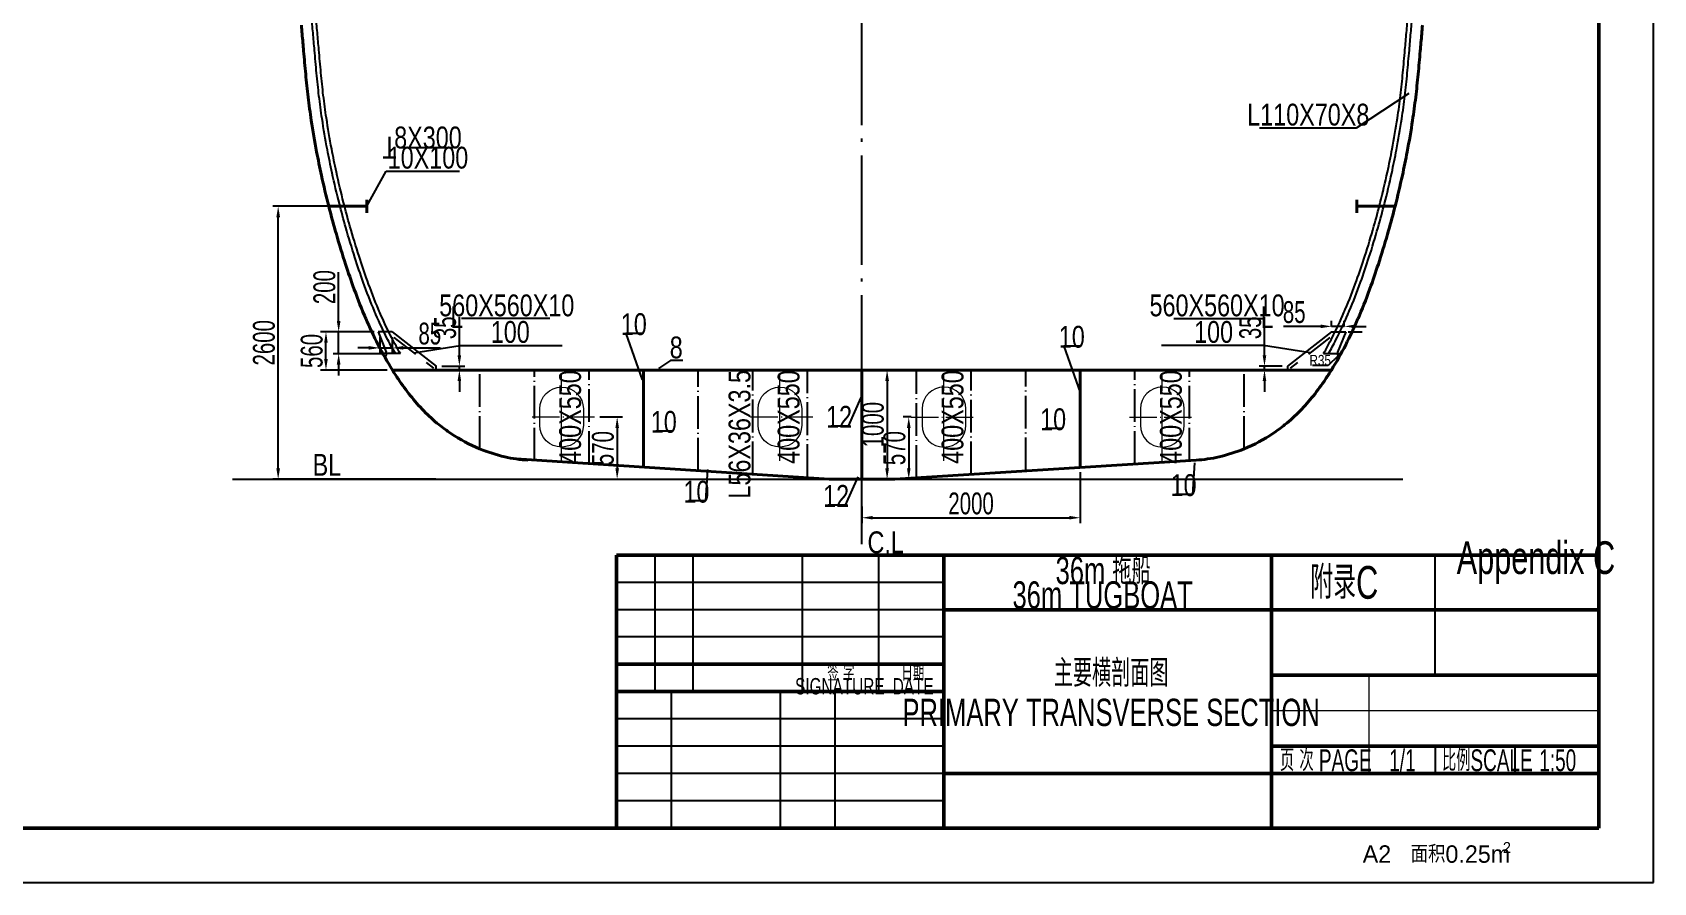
# Model space of a CAD drawing. Extents: x -498116 to -468416, y -194449 to -173449.
# Drawn here: x -483266 to -468416, y -194449 to -186661 of the extents above; entities that cross this region are included whole.
import ezdxf
from ezdxf.enums import TextEntityAlignment as Align

# ---------------------------------------------------------------- set-up
doc = ezdxf.new("R2010")
doc.units = 0
doc.header["$LTSCALE"] = 500
doc.header["$MEASUREMENT"] = 0
doc.header["$PDMODE"] = 3
doc.linetypes.add('点划线 ____ _ ____ _ ____ _ ____ _ ____ _ ____', pattern=[2.56, 2, -0.25, 0.06, -0.25])
doc.linetypes.add('虚线 __ __ __ __ __ __ __ __ __ __ __ __ __ _', pattern=[0.75, 0.5, -0.25])
doc.layers.get('0').update_dxf_attribs({"linetype": 'CONTINUOUS'})
doc.layers.get('Defpoints').update_dxf_attribs({"linetype": 'CONTINUOUS'})
for name, color, linetype in [('00', 7, 'CONTINUOUS'), ('图框', 3, 'CONTINUOUS'), ('点划线', 5, '点划线 ____ _ ____ _ ____ _ ____ _ ____ _ ____')]:
    doc.layers.add(name, color=color, linetype=linetype)
doc.styles.get("Standard").update_dxf_attribs({"font": 'romans.shx', "width": 1.2, "height": 150, "bigfont": 'gbcbig.shx'})
doc.styles.add('中英混排2', font='romany.shx', dxfattribs={"width": 0.7, "height": 200, "bigfont": 'hztxt.shx'})
doc.dimstyles.new('1111111', dxfattribs={"dimtxt": 75, "dimasz": 100, "dimexe": 50, "dimexo": 50, "dimgap": 30, "dimtad": 1, "dimdec": 0, "dimdsep": 46, "dimtxsty": 'Standard', "dimcen": 2.5, "dimadec": 0, "dimazin": 0, "dimtfac": 1, "dimtdec": 0, "dimtmove": 0, "dimatfit": 3, "dimfxl": 1, "dimarcsym": 0})

# ---------------------------------------------------------------- blocks, each defined once
blk = doc.blocks.new('A2')
at = {"layer": '图框'}
for p, q in [((0, 0), (0, 420)), ((-594, 0), (0, 0))]:
    blk.add_line(p, q, dxfattribs=at)
at = {"layer": '图框', "color": 15, "lineweight": 50}
for p, q in [((-10, 10), (-10, 410)), ((-569, 10), (-10, 10))]:
    blk.add_line(p, q, dxfattribs=at)
at = {"layer": '图框', "color": 4, "style": '中英混排2'}
for s, height, p in [('A2   面积0.25m', 3.1911, (-53.29, 3.63)), ('2', 2, (-27.62, 5.42))]:
    blk.add_text(s, height=height, dxfattribs=at).set_placement(p)
blk = doc.blocks.new('*D564')
at = {"color": 0, "lineweight": -2, "transparency": 16777216}
for p, q in [((-480498, -188254), (-481065, -188254)), ((-481015, -190654), (-481015, -188354)), ((-479571, -190754), (-481065, -190754))]:
    blk.add_line(p, q, dxfattribs=at)
at = {"color": 0, "lineweight": -3, "transparency": 16777216}
for points in [[(-481032, -188354), (-480998, -188354), (-481015, -188254)], [(-481032, -190654), (-480998, -190654), (-481015, -190754)]]:
    blk.add_solid(points, dxfattribs=at)
at = {"layer": 'Defpoints', "color": 0, "lineweight": -3, "transparency": 16777216}
for p in [(-481015, -188254), (-480448, -188254), (-479521, -190754)]:
    blk.add_point(p, dxfattribs=at)
at = {"color": 0, "transparency": 16777216, "insert": (-481145, -189504), "char_height": 200, "attachment_point": 5, "rotation": 90, "style": '中英混排2'}
blk.add_mtext('2600', dxfattribs=at)
blk = doc.blocks.new('*D583')
at = {"color": 0, "lineweight": -2, "transparency": 16777216}
for p, q in [((-473668, -190688), (-473668, -191157)), ((-475668, -191005), (-475668, -191157)), ((-475568, -191107), (-473768, -191107))]:
    blk.add_line(p, q, dxfattribs=at)
at = {"color": 0, "lineweight": -3, "transparency": 16777216}
for points in [[(-475568, -191090), (-475568, -191123), (-475668, -191107)], [(-473768, -191090), (-473768, -191123), (-473668, -191107)]]:
    blk.add_solid(points, dxfattribs=at)
at = {"layer": 'Defpoints', "color": 0, "lineweight": -3, "transparency": 16777216}
for p in [(-473668, -190638), (-475668, -190955), (-473668, -191107)]:
    blk.add_point(p, dxfattribs=at)
at = {"color": 0, "transparency": 16777216, "insert": (-474668, -190977), "char_height": 200, "attachment_point": 5, "style": '中英混排2'}
blk.add_mtext('2000', dxfattribs=at)
blk = doc.blocks.new('*D584')
at = {"color": 0, "lineweight": -2, "transparency": 16777216}
for p, q in [((-480245, -189404), (-480627, -189404)), ((-480577, -189654), (-480577, -189504)), ((-480018, -189754), (-480627, -189754))]:
    blk.add_line(p, q, dxfattribs=at)
at = {"color": 0, "lineweight": -3, "transparency": 16777216}
for points in [[(-480594, -189504), (-480561, -189504), (-480577, -189404)], [(-480594, -189654), (-480561, -189654), (-480577, -189754)]]:
    blk.add_solid(points, dxfattribs=at)
at = {"layer": 'Defpoints', "color": 0, "lineweight": -3, "transparency": 16777216}
for p in [(-480577, -189404), (-480195, -189404), (-479968, -189754)]:
    blk.add_point(p, dxfattribs=at)
at = {"color": 0, "transparency": 16777216, "insert": (-480707, -189579), "char_height": 200, "attachment_point": 5, "rotation": 90, "style": '中英混排2'}
blk.add_mtext('560', dxfattribs=at)
blk = doc.blocks.new('*D590')
at = {"color": 0, "lineweight": -2, "transparency": 16777216}
for p, q in [((-480085, -189454), (-480085, -189601)), ((-479970, -189454), (-479970, -189601)), ((-480185, -189551), (-480285, -189551)), ((-480085, -189551), (-479970, -189551)), ((-479870, -189551), (-479528, -189551))]:
    blk.add_line(p, q, dxfattribs=at)
at = {"color": 0, "lineweight": -3, "transparency": 16777216}
for points in [[(-480185, -189534), (-480185, -189567), (-480085, -189551)], [(-479870, -189534), (-479870, -189567), (-479970, -189551)]]:
    blk.add_solid(points, dxfattribs=at)
at = {"layer": 'Defpoints', "color": 0, "lineweight": -3, "transparency": 16777216}
for p in [(-480085, -189404), (-479970, -189404), (-479970, -189551)]:
    blk.add_point(p, dxfattribs=at)
at = {"color": 0, "transparency": 16777216, "insert": (-479626, -189421), "char_height": 200, "attachment_point": 5, "style": '中英混排2'}
blk.add_mtext('85', dxfattribs=at)
blk = doc.blocks.new('*D591')
at = {"color": 0, "lineweight": -2, "transparency": 16777216}
for p, q in [((-479355, -189619), (-479355, -189269)), ((-479517, -189719), (-479305, -189719)), ((-479506, -189754), (-479305, -189754)), ((-479355, -189754), (-479355, -189719)), ((-479355, -189854), (-479355, -189954))]:
    blk.add_line(p, q, dxfattribs=at)
at = {"color": 0, "lineweight": -3, "transparency": 16777216}
for points in [[(-479372, -189619), (-479339, -189619), (-479355, -189719)], [(-479372, -189854), (-479339, -189854), (-479355, -189754)]]:
    blk.add_solid(points, dxfattribs=at)
at = {"layer": 'Defpoints', "color": 0, "lineweight": -3, "transparency": 16777216}
for p in [(-479567, -189719), (-479556, -189754), (-479355, -189719)]:
    blk.add_point(p, dxfattribs=at)
at = {"color": 0, "transparency": 16777216, "insert": (-479485, -189367), "char_height": 200, "attachment_point": 5, "rotation": 90, "style": '中英混排2'}
blk.add_mtext('35', dxfattribs=at)
blk = doc.blocks.new('1')
at = {"color": 7}
for p, q in [((-486771, -220512), (-486863, -220598)), ((-486863, -220598), (-487004, -220598))]:
    blk.add_line(p, q, dxfattribs=at)
blk.add_solid([(-486813, -220540), (-486801, -220552), (-486771, -220512)], dxfattribs=at)
at = {"layer": '图框', "color": 3, "style": '中英混排2', "width": 0.8}
blk.add_text('R35', height=100, dxfattribs=at).set_placement((-486935, -220552, 0), align=Align.MIDDLE_CENTER)
blk = doc.blocks.new('*D601')
at = {"color": 0, "lineweight": -2, "transparency": 16777216}
for p, q in [((-480461, -189304), (-480461, -188856)), ((-480135, -189404), (-480511, -189404)), ((-480461, -189604), (-480461, -189404)), ((-480057, -189604), (-480511, -189604)), ((-480461, -189704), (-480461, -189804))]:
    blk.add_line(p, q, dxfattribs=at)
at = {"color": 0, "lineweight": -3, "transparency": 16777216}
for points in [[(-480478, -189304), (-480444, -189304), (-480461, -189404)], [(-480478, -189704), (-480444, -189704), (-480461, -189604)]]:
    blk.add_solid(points, dxfattribs=at)
at = {"layer": 'Defpoints', "color": 0, "lineweight": -3, "transparency": 16777216}
for p in [(-480085, -189404), (-480461, -189604), (-480007, -189604)]:
    blk.add_point(p, dxfattribs=at)
at = {"color": 0, "transparency": 16777216, "insert": (-480591, -188994), "char_height": 200, "attachment_point": 5, "rotation": 90, "style": '中英混排2'}
blk.add_mtext('200', dxfattribs=at)
blk = doc.blocks.new('*D605')
at = {"color": 0, "lineweight": -2, "transparency": 16777216}
for p, q in [((-475618, -189754), (-475387, -189754)), ((-475437, -189854), (-475437, -190654)), ((-475618, -190754), (-475387, -190754))]:
    blk.add_line(p, q, dxfattribs=at)
at = {"color": 0, "lineweight": -3, "transparency": 16777216}
for points in [[(-475454, -189854), (-475420, -189854), (-475437, -189754)], [(-475454, -190654), (-475420, -190654), (-475437, -190754)]]:
    blk.add_solid(points, dxfattribs=at)
at = {"layer": 'Defpoints', "color": 0, "lineweight": -3, "transparency": 16777216}
for p in [(-475668, -189754), (-475668, -190754), (-475437, -190754)]:
    blk.add_point(p, dxfattribs=at)
at = {"color": 0, "lineweight": -3, "transparency": 16777216, "insert": (-475567, -190254), "char_height": 200, "attachment_point": 5, "rotation": 90, "style": '中英混排2'}
blk.add_mtext('1000', dxfattribs=at)
blk = doc.blocks.new('*D606')
at = {"color": 0, "lineweight": -2, "transparency": 16777216}
for p, q in [((-475218, -190184), (-475289, -190184)), ((-475239, -190284), (-475239, -190654)), ((-475218, -190754), (-475289, -190754))]:
    blk.add_line(p, q, dxfattribs=at)
at = {"color": 0, "lineweight": -3, "transparency": 16777216}
for points in [[(-475255, -190284), (-475222, -190284), (-475239, -190184)], [(-475255, -190654), (-475222, -190654), (-475239, -190754)]]:
    blk.add_solid(points, dxfattribs=at)
at = {"layer": 'Defpoints', "color": 0, "lineweight": -3, "transparency": 16777216}
for p in [(-475168, -190184), (-475239, -190754), (-475168, -190754)]:
    blk.add_point(p, dxfattribs=at)
at = {"color": 0, "lineweight": -3, "transparency": 16777216, "insert": (-475369, -190469), "char_height": 200, "attachment_point": 5, "rotation": 90, "style": '中英混排2'}
blk.add_mtext('570', dxfattribs=at)
blk = doc.blocks.new('*D607')
at = {"color": 0, "lineweight": -2, "transparency": 16777216}
for p, q in [((-478068, -190184), (-477860, -190184)), ((-477910, -190284), (-477910, -190654)), ((-478068, -190754), (-477860, -190754))]:
    blk.add_line(p, q, dxfattribs=at)
at = {"color": 0, "lineweight": -3, "transparency": 16777216}
for points in [[(-477926, -190284), (-477893, -190284), (-477910, -190184)], [(-477926, -190654), (-477893, -190654), (-477910, -190754)]]:
    blk.add_solid(points, dxfattribs=at)
at = {"layer": 'Defpoints', "color": 0, "lineweight": -3, "transparency": 16777216}
for p in [(-478118, -190184), (-478118, -190754), (-477910, -190754)]:
    blk.add_point(p, dxfattribs=at)
at = {"color": 0, "lineweight": -3, "transparency": 16777216, "insert": (-478040, -190469), "char_height": 200, "attachment_point": 5, "rotation": 90, "style": '中英混排2'}
blk.add_mtext('570', dxfattribs=at)
blk = doc.blocks.new('*D608')
at = {"color": 0, "lineweight": -2, "transparency": 16777216}
for p, q in [((-471365, -189354), (-471365, -189304)), ((-471250, -189354), (-471250, -189304)), ((-471465, -189354), (-471806, -189354)), ((-471250, -189354), (-471365, -189354)), ((-471150, -189354), (-471050, -189354))]:
    blk.add_line(p, q, dxfattribs=at)
at = {"color": 0, "lineweight": -3, "transparency": 16777216}
for points in [[(-471465, -189337), (-471465, -189370), (-471365, -189354)], [(-471150, -189337), (-471150, -189370), (-471250, -189354)]]:
    blk.add_solid(points, dxfattribs=at)
at = {"layer": 'Defpoints', "color": 0, "lineweight": -3, "transparency": 16777216}
for p in [(-471365, -189354), (-471365, -189404), (-471250, -189404)]:
    blk.add_point(p, dxfattribs=at)
at = {"color": 0, "transparency": 16777216, "insert": (-471708, -189224), "char_height": 200, "attachment_point": 5, "style": '中英混排2'}
blk.add_mtext('85', dxfattribs=at)
blk = doc.blocks.new('*D609')
at = {"color": 0, "lineweight": -2, "transparency": 16777216}
for p, q in [((-471980, -189619), (-471980, -189269)), ((-471818, -189719), (-472030, -189719)), ((-471830, -189754), (-472030, -189754)), ((-471980, -189754), (-471980, -189719)), ((-471980, -189854), (-471980, -189954))]:
    blk.add_line(p, q, dxfattribs=at)
at = {"color": 0, "lineweight": -3, "transparency": 16777216}
for points in [[(-471997, -189619), (-471964, -189619), (-471980, -189719)], [(-471997, -189854), (-471964, -189854), (-471980, -189754)]]:
    blk.add_solid(points, dxfattribs=at)
at = {"layer": 'Defpoints', "color": 0, "lineweight": -3, "transparency": 16777216}
for p in [(-471980, -189719), (-471780, -189754), (-471768, -189719)]:
    blk.add_point(p, dxfattribs=at)
at = {"color": 0, "transparency": 16777216, "insert": (-472110, -189367), "char_height": 200, "attachment_point": 5, "rotation": 90, "style": '中英混排2'}
blk.add_mtext('35', dxfattribs=at)

msp = doc.modelspace()

# ---------------------------------------------------------------- linework, layer by layer
at = {"color": 1, "linetype": '点划线 ____ _ ____ _ ____ _ ____ _ ____ _ ____'}
msp.add_line((-475667.7, -191349), (-475667.7, -177137), dxfattribs=at)
at = {"color": 7}
for p, q in [((-470657.6, -187221.9), (-471139.2, -187536.6)), ((-480201.4, -188254), (-480551.4, -188254)), ((-480201.4, -188314), (-480201.4, -188194)), ((-471134, -188314), (-471134, -188194)), ((-471134, -188254), (-470784, -188254)), ((-480100.3, -189403.7), (-480024.7, -189590.6)), ((-479970.3, -189403.7), (-480100.3, -189403.7)), ((-479970.3, -189403.7), (-480085.3, -189403.7)), ((-479970.3, -189403.7), (-479567.2, -189719)), ((-477671.9, -189418.2), (-477830.2, -189418.2)), ((-471365.1, -189403.7), (-471768.3, -189719)), ((-471365.1, -189403.7), (-471235.1, -189403.7)), ((-471235.1, -189403.7), (-471310.7, -189590.6)), ((-471235.1, -189403.7), (-471310.7, -189590.6)), ((-471215.1, -189403.7), (-471100.1, -189403.7)), ((-471215.1, -189403.7), (-471085.1, -189403.7)), ((-479895.2, -189603.7), (-480056, -189603.7)), ((-473659.9, -189533.7), (-473818.2, -189533.7)), ((-471440.1, -189603.7), (-471279.4, -189603.7)), ((-477422, -189667.4), (-477531.6, -189738.5)), ((-477309.5, -189667.4), (-477422, -189667.4)), ((-477397.4, -190313.2), (-477555.7, -190313.2)), ((-475791.9, -190266.7), (-475950.2, -190266.7)), ((-473830.9, -190289.7), (-473989.2, -190289.7)), ((-477098.4, -190953.2), (-477256.7, -190953.2)), ((-472635.9, -190892.7), (-472794.2, -190892.7)), ((-475818.9, -190991.7), (-475977.2, -190991.7)), ((-470416.1, -192549.2), (-470416.1, -191449.2)), ((-470417.1, -193199.2), (-470417.1, -193449.2)), ((-469686.5, -193199.2), (-469686.5, -193449.2))]:
    msp.add_line(p, q, dxfattribs=at)
at = {"color": 3}
for p, q in [((-471139.2, -187536.6), (-472026.1, -187536.6)), ((-478525.4, -189282), (-479336, -189282)), ((-472810, -189282), (-471999.4, -189282)), ((-479773, -189596.6), (-479346.6, -189528)), ((-479346.6, -189528), (-478412.9, -189528)), ((-471988.8, -189528), (-472922.5, -189528)), ((-471562.4, -189596.6), (-471988.8, -189528))]:
    msp.add_line(p, q, dxfattribs=at)
at = {"color": 7, "lineweight": 40}
for p, q in [((-480201.4, -188254), (-480551.4, -188254)), ((-480201.4, -188314), (-480201.4, -188194)), ((-471134, -188314), (-471134, -188194)), ((-471134, -188254), (-470784, -188254))]:
    msp.add_line(p, q, dxfattribs=at)
at = {"color": 7, "linetype": '虚线 __ __ __ __ __ __ __ __ __ __ __ __ __ _'}
for p, q in [((-479954.8, -189456), (-479591.2, -189737.2)), ((-471380.6, -189456), (-471744.2, -189737.2))]:
    msp.add_line(p, q, dxfattribs=at)
at = {"lineweight": -3}
for p, q in [((-477830.2, -189418.2), (-477679.7, -189844)), ((-473818.2, -189533.7), (-473667.7, -189959.5)), ((-479567.2, -189754), (-479567.2, -189719)), ((-471768.3, -189719), (-471768.3, -189754))]:
    msp.add_line(p, q, dxfattribs=at)
at = {"color": 0, "lineweight": 40}
for p, q in [((-475667.7, -189754), (-479968.2, -189754)), ((-475667.7, -190754), (-475667.7, -189754)), ((-475667.7, -189754), (-471367.1, -189754)), ((-475967.7, -190754), (-478834.2, -190568.4)), ((-475367.7, -190754), (-472607.2, -190579.4)), ((-475967.7, -190754), (-475367.7, -190754))]:
    msp.add_line(p, q, dxfattribs=at)
at = {"color": 7, "linetype": '点划线 ____ _ ____ _ ____ _ ____ _ ____ _ ____', "ltscale": 0.3}
for p, q in [((-479167.7, -190476), (-479167.7, -189754)), ((-478667.7, -190583), (-478667.7, -189754)), ((-478167.7, -190613), (-478167.7, -189754)), ((-477167.7, -190676.3), (-477167.7, -189754)), ((-476667.7, -190708.7), (-476667.7, -189754)), ((-476167.7, -190733), (-476167.7, -189754)), ((-475167.7, -190741.3), (-475167.7, -189754)), ((-474667.7, -190709.7), (-474667.7, -189754)), ((-474167.7, -190673), (-474167.7, -189754)), ((-473167.7, -190613), (-473167.7, -189754)), ((-472667.7, -190583), (-472667.7, -189754)), ((-472167.7, -190476), (-472167.7, -189754))]:
    msp.add_line(p, q, dxfattribs=at)
at = {"lineweight": 40}
for p, q in [((-477667.7, -190643), (-477667.7, -189754)), ((-473667.7, -190643), (-473667.7, -189754))]:
    msp.add_line(p, q, dxfattribs=at)
at = {"color": 0, "lineweight": -3}
for p, q in [((-475791.9, -190266.7), (-475675.1, -190006.8)), ((-477098.4, -190953.2), (-477080.1, -190665.3)), ((-472635.9, -190892.7), (-472617.6, -190604.8)), ((-475818.9, -190991.7), (-475702.1, -190731.8))]:
    msp.add_line(p, q, dxfattribs=at)
msp.add_line((-481433.6, -190754), (-470714.1, -190754))
at = {"color": 7}
for points in [[(-479941.4, -189603.7, -0.0114658), (-480009.8, -189477.4, -0.0167382), (-480119.8, -189243.5, -0.0017518), (-480132, -189215, -0.013926), (-480235.8, -188948.6, -0.0084523), (-480312.3, -188723.4, -0.0086663), (-480395.7, -188447.6, -0.0068148), (-480454.5, -188229.3, -0.0087098), (-480520.7, -187949, -0.0066254), (-480564.2, -187735.3, -0.009437), (-480612.8, -187451.6, -0.0078531), (-480641.1, -187242.2, -0.0060507), (-480663.1, -187033.9, -0.0018618), (-480682, -186823.4, 0.0003415), (-480688.8, -186745.1, -0.0015816), (-480702.7, -186587, -0.0074195), (-480713.5, -186431.3, -0.0131189), (-480717.7, -186279.4), (-480717.7, -186014.5), (-480717.7, -185804.8), (-480716.6, -185560.1)], [(-479895.2, -189603.7, -0.0133197), (-479974.2, -189459.1, -0.0167399), (-480083.1, -189227.7, -0.001752), (-480095.2, -189199.5, -0.0139248), (-480198.2, -188935.2, -0.0084523), (-480274.2, -188711.2, -0.0086663), (-480357.3, -188436.7, -0.0068148), (-480415.7, -188219.4, -0.0087098), (-480481.6, -187940.5, -0.0066254), (-480524.9, -187727.8, -0.009437), (-480573.2, -187445.6, -0.0078518), (-480601.4, -187237.5, -0.0060497), (-480623.3, -187030.2, -0.001862), (-480642.1, -186820, 0.0003418), (-480649, -186741.5, -0.001582), (-480662.8, -186583.7, -0.0074195), (-480673.5, -186429.1, -0.0131156), (-480677.7, -186279.3), (-480677.7, -186014.5), (-480677.7, -185804.8), (-480678, -185558.5)], [(-471440.1, -189603.7, 0.0133197), (-471361.2, -189459.1, 0.0167399), (-471252.3, -189227.7, 0.001752), (-471240.2, -189199.5, 0.0139248), (-471137.2, -188935.2, 0.0084523), (-471061.2, -188711.2, 0.0086663), (-470978.1, -188436.7, 0.0068148), (-470919.7, -188219.4, 0.0087098), (-470853.8, -187940.5, 0.0066254), (-470810.5, -187727.8, 0.009437), (-470762.2, -187445.6, 0.0078518), (-470734, -187237.5, 0.0060497), (-470712.1, -187030.2, 0.001862), (-470693.3, -186820, -0.0003418), (-470686.4, -186741.5, 0.001582), (-470672.6, -186583.7, 0.0074195), (-470661.9, -186429.1, 0.0131156), (-470657.7, -186279.3), (-470657.7, -186014.5), (-470657.7, -185804.8), (-470657.7, -185565.4)], [(-471394, -189603.7, 0.0114658), (-471325.6, -189477.4, 0.0167382), (-471215.6, -189243.5, 0.0017518), (-471203.4, -189215, 0.013926), (-471099.6, -188948.6, 0.0084523), (-471023.1, -188723.4, 0.0086663), (-470939.7, -188447.6, 0.0068148), (-470880.9, -188229.3, 0.0087098), (-470814.7, -187949, 0.0066254), (-470771.2, -187735.3, 0.009437), (-470722.6, -187451.6, 0.0078531), (-470694.3, -187242.2, 0.0060507), (-470672.3, -187033.9, 0.0018618), (-470653.4, -186823.4, -0.0003415), (-470646.6, -186745.1, 0.0015816), (-470632.7, -186587, 0.0074195), (-470621.9, -186431.3, 0.0131189), (-470617.7, -186279.4), (-470617.7, -186014.5), (-470617.7, -185804.8), (-470618.1, -185567.1)]]:
    msp.add_lwpolyline(points, format="xyb", dxfattribs=at)
at = {"color": 0, "lineweight": 40}
for points in [[(-478728.2, -190579.4, -0.041003), (-478939, -190548.9, -0.0420107), (-479169.9, -190475.1, -0.0487854), (-479432.1, -190335.1, -0.0227925), (-479542.7, -190254, -0.0296436), (-479680.6, -190128.2, -0.0250481), (-479803.7, -189988.6, -0.0203944), (-479913.7, -189838.3, -0.0090766), (-479968.3, -189754, -0.0205263), (-480098.8, -189523, -0.016734), (-480211.7, -189283.1, -0.0017516), (-480224.1, -189254, -0.013929), (-480330, -188982.3, -0.0084523), (-480407.5, -188754, -0.0086663), (-480491.9, -188474.9, -0.0068148), (-480551.4, -188254, -0.0087098), (-480618.4, -187970.3, -0.0066254), (-480662.5, -187754, -0.009437), (-480711.6, -187466.6, -0.0078562), (-480740.4, -187254, -0.0060531), (-480762.7, -187043.2, -0.0018612), (-480781.6, -186832, 0.0003407), (-480788.4, -186754, -0.0015805), (-480802.3, -186595.4, -0.0074195)], [(-472607.2, -190579.4, 0.041003), (-472396.4, -190548.9, 0.0420107), (-472165.5, -190475.1, 0.0487854), (-471903.3, -190335.1, 0.0227925), (-471792.7, -190254, 0.0296436), (-471654.8, -190128.2, 0.0250481), (-471531.7, -189988.6, 0.0203944), (-471421.7, -189838.3, 0.0090766), (-471367.1, -189754, 0.0205263), (-471236.6, -189523, 0.016734), (-471123.7, -189283.1, 0.0017516), (-471111.3, -189254, 0.013929), (-471005.4, -188982.3, 0.0084523), (-470927.9, -188754, 0.0086663), (-470843.5, -188474.9, 0.0068148), (-470784, -188254, 0.0087098), (-470717, -187970.3, 0.0066254), (-470672.9, -187754, 0.009437), (-470623.8, -187466.6, 0.0078562), (-470595, -187254, 0.0060531), (-470572.7, -187043.2, 0.0018612), (-470553.8, -186832, -0.0003407), (-470547, -186754, 0.0015805), (-470533.1, -186595.4, 0.0074195)]]:
    msp.add_lwpolyline(points, format="xyb", dxfattribs=at)
at = {"color": 0, "lineweight": 20}
for points in [[(-478619.2, -190109.5, -1), (-478219.2, -190109.5), (-478219.2, -190259.5, -1), (-478619.2, -190259.5)], [(-476619.2, -190109.5, -1), (-476219.2, -190109.5), (-476219.2, -190259.5, -1), (-476619.2, -190259.5)], [(-474716.1, -190109.5, 1), (-475116.1, -190109.5), (-475116.1, -190259.5, 1), (-474716.1, -190259.5)], [(-472716.1, -190109.5, 1), (-473116.1, -190109.5), (-473116.1, -190259.5, 1), (-472716.1, -190259.5)]]:
    msp.add_lwpolyline(points, format="xyb", close=True, dxfattribs=at)
at = {"color": 7}
for centre, start, end in [((-480057.2, -189603.7), 300.67529, 22.02219), ((-471278.3, -189603.7), 157.97781, 239.32471), ((-471278.2, -189603.7), 157.97781, 239.32471)]:
    msp.add_arc(centre, 35, start, end, dxfattribs=at)
at = {"layer": '图框', "color": 3}
for p, q in [((-479884.2, -187715.8), (-479411.2, -187715.8)), ((-480201.4, -188254), (-480024.4, -187930.9)), ((-480024.4, -187930.9), (-479352.6, -187930.9))]:
    msp.add_line(p, q, dxfattribs=at)
at = {"layer": '图框', "color": 15, "lineweight": 50}
for p, q in [((-477916.1, -191449.2), (-468916.1, -191449.2)), ((-477916.1, -193949.2), (-477916.1, -191449.2)), ((-477916.1, -191449.2), (-468916.1, -191449.2)), ((-474916.1, -191449.2), (-474916.1, -193949.2)), ((-471916.1, -191449.2), (-471916.1, -193949.2)), ((-468916.1, -191949.2), (-474916.1, -191949.2)), ((-474916.1, -192449.2), (-477916.1, -192449.2)), ((-471916.1, -192549.2), (-468926.7, -192549.2)), ((-474916.1, -192699.2), (-477916.1, -192699.2)), ((-471916.1, -193199.2), (-468926.7, -193199.2)), ((-474905.6, -193449.2), (-471916.1, -193449.2)), ((-471916.1, -193449.2), (-468926.7, -193449.2))]:
    msp.add_line(p, q, dxfattribs=at)
at = {"layer": '图框', "color": 0}
for p, q in [((-477566.1, -191449.2), (-477566.1, -192699.2)), ((-477216.1, -191449.2), (-477216.1, -192699.2)), ((-476216.1, -191449.2), (-476216.1, -192699.2)), ((-475516.1, -191449.2), (-475516.1, -192699.2)), ((-474916.1, -191699.2), (-477916.1, -191699.2)), ((-474916.1, -191949.2), (-477916.1, -191949.2)), ((-474916.1, -192199.2), (-477916.1, -192199.2)), ((-477416.1, -192699.2), (-477416.1, -193949.2)), ((-476416.1, -192699.2), (-476416.1, -193949.2)), ((-475916.1, -192699.2), (-475916.1, -193949.2)), ((-474916.1, -192949.2), (-477916.1, -192949.2)), ((-474916.1, -193199.2), (-477916.1, -193199.2)), ((-474916.1, -193449.2), (-477916.1, -193449.2)), ((-474916.1, -193699.2), (-477916.1, -193699.2))]:
    msp.add_line(p, q, dxfattribs=at)
at = {"layer": '图框', "color": 7, "lineweight": 13}
for p, q in [((-471023, -192549.2), (-471023, -193449.2)), ((-471023, -192549.2), (-471023, -193449.2)), ((-471916.1, -192874.2), (-468926.7, -192874.2))]:
    msp.add_line(p, q, dxfattribs=at)
at = {"layer": '点划线', "color": 0, "lineweight": 20, "ltscale": 0.5}
for p, q in [((-478419.2, -190584.5), (-478419.2, -189784.5)), ((-476419.2, -190584.5), (-476419.2, -189784.5)), ((-474916.1, -190584.5), (-474916.1, -189784.5)), ((-472916.1, -190584.5), (-472916.1, -189784.5))]:
    msp.add_line(p, q, dxfattribs=at)
at = {"layer": '点划线', "color": 0, "lineweight": 20, "ltscale": 0.25}
for p, q in [((-478117.7, -190184.5), (-478717.7, -190184.5)), ((-476117.7, -190184.5), (-476717.7, -190184.5)), ((-475217.7, -190184.5), (-474617.7, -190184.5)), ((-473217.7, -190184.5), (-472617.7, -190184.5))]:
    msp.add_line(p, q, dxfattribs=at)

# ---------------------------------------------------------------- block references
at = {"color": 7}
msp.add_blockref('1', (15464.9, 30887), dxfattribs=at)
at = {"layer": '图框', "color": 0, "xscale": 50, "yscale": 50, "zscale": 50}
msp.add_blockref('A2', (-468416.1, -194449.2), dxfattribs=at)

# ---------------------------------------------------------------- texts
at = {"layer": '00', "color": 4, "insert": (-470219.5, -191322.5), "char_height": 500, "width": 1827, "attachment_point": 1, "style": '中英混排2'}
msp.add_mtext('{\\H0.6x;Appendix C} ', dxfattribs=at)
at = {"layer": '00', "color": 4, "insert": (-471561, -191549), "char_height": 300, "attachment_point": 1, "style": '中英混排2'}
msp.add_mtext_dynamic_manual_height_columns('附录C', width=2556.677, gutter_width=1500, heights=[0], dxfattribs=at)
at = {"layer": '图框', "color": 3, "style": '中英混排2', "width": 0.8}
for s, p in [('L110X70X8', (-471579, -187413.9, 0)), ('8X300', (-479642.9, -187623.3, 0)), ('10X100', (-479642.9, -187808.2, 0)), ('560X560X10', (-478921, -189161.5, 0)), ('L', (-479379.2, -189268.9, 0)), ('560X560X10', (-472414.4, -189161.5, 0)), ('L', (-471956.3, -189268.9, 0)), ('100', (-478888.9, -189404.7, 0)), ('100', (-472446.5, -189404.7, 0))]:
    msp.add_text(s, height=200, dxfattribs=at).set_placement(p, align=Align.MIDDLE_CENTER)
for s, rotation, p in [('T', 180, (-479994.9, -187717.1, 0)), ('L56X36X3.5', 90, (-476789.1, -190342.6, 0))]:
    msp.add_text(s, height=200, rotation=rotation, dxfattribs=at).set_placement(p, align=Align.MIDDLE_CENTER)
at = {"layer": '图框', "color": 1, "style": '中英混排2', "width": 0.8}
for s, p in [('10', (-477757.3, -189333.5, 0)), ('8', (-477368.9, -189546.6, 0)), ('10', (-473745.3, -189449, 0)), ('12', (-475877.3, -190182, 0)), ('10', (-477482.8, -190228.5, 0)), ('10', (-473916.3, -190205, 0)), ('10', (-477183.8, -190868.5, 0)), ('12', (-475904.3, -190907, 0)), ('10', (-472721.3, -190808, 0))]:
    msp.add_text(s, height=200, dxfattribs=at).set_placement(p, align=Align.MIDDLE_CENTER)
for p in [(-478341, -190184.5), (-476339.5, -190184.5), (-474837.9, -190184.5), (-472837.9, -190184.5)]:
    msp.add_text('400X550', height=200, rotation=90, dxfattribs=at).set_placement(p, align=Align.MIDDLE_CENTER)
at = {"layer": '图框', "color": 4, "style": '中英混排2', "width": 0.8}
for s, p in [('BL', (-480568.2, -190622.1)), ('C.L', (-475450.2, -191332))]:
    msp.add_text(s, height=200, dxfattribs=at).set_placement(p, align=Align.MIDDLE_CENTER)
at = {"layer": '图框', "color": 4, "lineweight": 13, "style": '中英混排2', "width": 0.7}
for s, height, p in [('36m 拖船', 250, (-473458.5, -191590.3, 0)), ('36m TUGBOAT', 250, (-473462.8, -191814.4)), ('签 字', 150, (-475860.4, -192527.5, 0)), ('日期', 150, (-475201.7, -192525, 0)), ('主要横剖面图', 250, (-473385.1, -192530.7, 0)), ('PRIMARY TRANSVERSE SECTION', 250, (-473385.1, -192890.1, 0))]:
    msp.add_text(s, height=height, dxfattribs=at).set_placement(p, align=Align.MIDDLE_CENTER)
for s, p in [('SIGNATURE', (-475869.9, -192725.5, 0)), ('DATE', (-475198.4, -192725.9, 0))]:
    msp.add_text(s, height=150, dxfattribs=at).set_placement(p, align=Align.CENTER)
at = {"layer": '图框', "color": 4, "lineweight": 13, "style": '中英混排2', "width": 0.65}
for s, p in [('页 次 PAGE', (-471838.2, -193428.9)), ('1/1', (-470837.5, -193428.9)), ('比例SCALE', (-470353.6, -193428.9)), ('1:50', (-469463, -193428.9))]:
    msp.add_text(s, height=200, dxfattribs=at).set_placement(p)

# ---------------------------------------------------------------- dimensions: what is measured, and where the dimension line sits
at = {"color": 7}
for base, p1, p2, text, picture, middle in [((-481015.1, -188254), (-479521.1, -190754), (-480448.2, -188254), '2600', '*D564', (-481145.1, -189504)), ((-480577.3, -189403.7), (-479968.2, -189754), (-480194.6, -189403.7), '560', '*D584', (-480707.3, -189578.8))]:
    dim = msp.add_linear_dim(base=base, p1=p1, p2=p2, angle=90, text=text, dimstyle='1111111', override={"dimtxt": 200, "dimtxsty": '中英混排2', "dimfxl": 1.25}, dxfattribs=at)
    dim.commit()
    dim.dimension.update_dxf_attribs({"geometry": picture, "text_midpoint": middle})
for base, p1, p2, picture, middle in [((-480461, -189603.7), (-480085.3, -189403.7), (-480007.2, -189603.7), '*D601', (-480461, -188993.7)), ((-479355.2, -189719), (-479555.8, -189754), (-479567.2, -189719), '*D591', (-479355.2, -189366.7)), ((-471980.2, -189719), (-471779.7, -189754), (-471768.3, -189719), '*D609', (-471980.2, -189366.7))]:
    dim = msp.add_linear_dim(base=base, p1=p1, p2=p2, angle=90, dimstyle='1111111', override={"dimtxt": 200, "dimtxsty": '中英混排2', "dimfxl": 1.25}, dxfattribs=at)
    dim.commit()
    dim.dimension.update_dxf_attribs({"geometry": picture, "text_midpoint": middle, "dimtype": 160})
dim = msp.add_linear_dim(base=(-471365.1, -189353.7), p1=(-471250.1, -189403.7), p2=(-471365.1, -189403.7), angle=180, text='85', dimstyle='1111111', override={"dimtxt": 200, "dimtxsty": '中英混排2', "dimfxl": 1.25}, dxfattribs=at)
dim.commit()
dim.dimension.update_dxf_attribs({"geometry": '*D608', "text_midpoint": (-471708.5, -189353.7), "dimtype": 160})
dim = msp.add_linear_dim(base=(-479970.3, -189550.8), p1=(-480085.3, -189403.7), p2=(-479970.3, -189403.7), text='85', dimstyle='1111111', override={"dimtxt": 200, "dimtxsty": '中英混排2', "dimfxl": 1.25}, dxfattribs=at)
dim.commit()
dim.dimension.update_dxf_attribs({"geometry": '*D590', "text_midpoint": (-479626, -189550.8), "dimtype": 160})
at = {"color": 3, "lineweight": -3}
for base, p1, p2, picture, middle in [((-475437.1, -190754), (-475667.7, -189754), (-475667.7, -190754), '*D605', (-475567.1, -190254)), ((-477909.6023, -190753.9837), (-478117.6637, -190184.4829), (-478117.6637, -190753.9837), '*D607', (-478039.6023, -190469.2333)), ((-475238.6023, -190753.9837), (-475167.6637, -190184.4829), (-475167.6637, -190753.9837), '*D606', (-475368.6023, -190469.2333))]:
    dim = msp.add_linear_dim(base=base, p1=p1, p2=p2, angle=90, dimstyle='1111111', override={"dimtxt": 200, "dimtxsty": '中英混排2', "dimfxl": 1.25}, dxfattribs=at)
    dim.commit()
    dim.dimension.update_dxf_attribs({"geometry": picture, "text_midpoint": middle})
at = {"color": 7}
dim = msp.add_linear_dim(base=(-473667.7, -191106.7), p1=(-475667.7, -190955.2), p2=(-473667.7, -190638.4), dimstyle='1111111', override={"dimtxt": 200, "dimtxsty": '中英混排2', "dimfxl": 1.25}, dxfattribs=at)
dim.commit()
dim.dimension.update_dxf_attribs({"geometry": '*D583', "text_midpoint": (-474667.7, -190976.7)})

doc.saveas('drawing.dxf')
